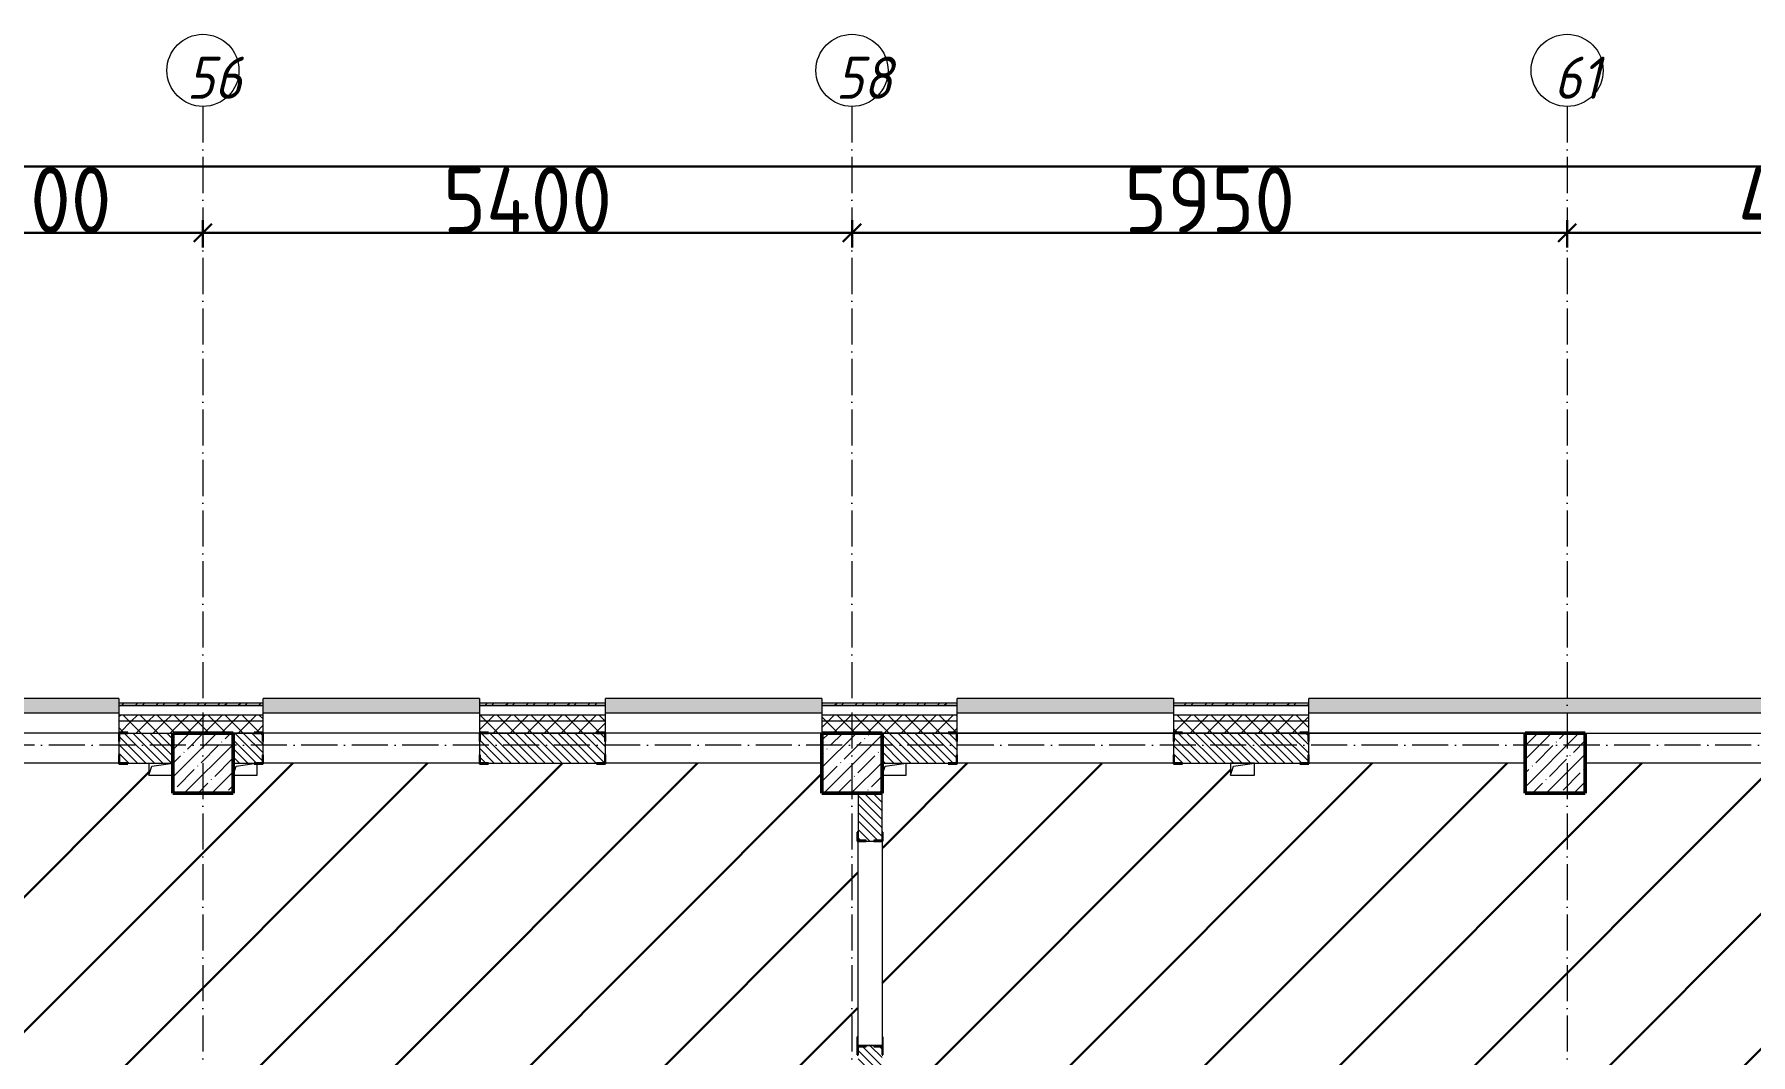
# Model space of a CAD drawing. Header units: millimetres. Extents: x -17017 to 628417, y -109036 to 199237.
# Drawn here: x 599857 to 614137, y -7510 to 977 of the extents above; entities that cross this region are included whole.
import ezdxf

# ---------------------------------------------------------------- set-up
doc = ezdxf.new("R2010")
doc.units = ezdxf.units.MM
doc.linetypes.add('50_200_ШТРИХ_1Т_ш5_п1_п1_', pattern=[700, 500, -100, 0, -100])
for name, color, linetype, lineweight in [('A-____-____-DIMS', 7, 'Continuous', 9), ('A-GENM-____-MCUT', 7, 'Continuous', 25), ('A-GENM-____-OTLN', 7, 'Continuous', 9), ('A-GENM-____-OTLN-1', 7, 'Continuous', 25), ('A-GLAZ-____-OTLN', 7, 'Continuous', 9), ('A-WALL-____-MCUT', 7, 'Continuous', 13), ('A-WALL-____-MCUT-1', 7, 'Continuous', 9), ('A-WALL-____-OTLN', 7, 'Continuous', 9), ('A-WALL-____-PATT-1', 7, 'Continuous', 9), ('A-WALL-FNSH-MCUT-1', 7, 'Continuous', 9), ('I-WALL-____-OTLN', 7, 'Continuous', 9), ('S-COLS-____-MCUT', 7, 'Continuous', 50), ('S-COLS-____-OTLN', 7, 'Continuous', 9), ('S-GRID-____-IDEN', 7, 'Continuous', 9), ('S-GRID-____-OTLN-1', 7, '50_200_ШТРИХ_1Т_ш5_п1_п1_', 9), ('стяжа', 7, 'Continuous', 30)]:
    doc.layers.add(name, color=color, linetype=linetype, lineweight=lineweight)
doc.layers.add('A-GLAZ-____-OTLN-1', color=7, linetype='Continuous', lineweight=9, true_color=0xc0c0c0)
doc.styles.add('ISOCPEUR_I_9', font='isocpeui.ttf', dxfattribs={"width": 0.9, "height": 250})
doc.styles.add('СПДС', font='isocpeur.ttf', dxfattribs={"width": 0.9})
doc.dimstyles.new('ISO-2_5_0_9К_БОЛЬШОЙ_ОСИ', dxfattribs={"dimscale": 304.8, "dimtxt": 248.995294, "dimasz": 0.492126, "dimexe": 0.393701, "dimexo": 0, "dimgap": 0, "dimtad": 1, "dimdec": 0, "dimzin": 0, "dimdsep": 46, "dimtxsty": 'ISOCPEUR_I_9', "dimblk1": 'OBLIQUE', "dimblk2": 'OBLIQUE', "dimsah": 1, "dimcen": 0.09, "dimdle": 0.393701, "dimazin": 0, "dimtfac": 1, "dimtdec": 4, "dimtix": 1, "dimtmove": 0, "dimatfit": 3, "dimfxl": 1, "dimtvp": 1, "dimtolj": 1, "dimtzin": 0, "dimarcsym": 2})
doc.dimstyles.new('ISO-2_5_0_9К_БОЛЬШОЙ_ОСИ_2', dxfattribs={"dimscale": 304.8, "dimtxt": 248.995294, "dimasz": 0.492126, "dimexe": 0.393701, "dimexo": 0, "dimgap": 0, "dimtad": 1, "dimdec": 0, "dimzin": 0, "dimdsep": 46, "dimtxsty": 'ISOCPEUR_I_9', "dimblk1": 'OBLIQUE', "dimblk2": 'OBLIQUE', "dimsah": 1, "dimcen": 0.09, "dimdle": 0.393701, "dimazin": 0, "dimtfac": 1, "dimtdec": 4, "dimtix": 1, "dimtmove": 2, "dimatfit": 3, "dimfxl": 1, "dimtvp": 1, "dimtolj": 1, "dimtzin": 0, "dimarcsym": 2})
pattern_1 = [(45, (523510.01, -90515.61), (-70.71068, 70.71068), []), (135, (523510.01, -90515.61), (-70.71068, -70.71068), [])]
pattern_2 = [(135, (523510.01, -90515.614), (-35.35534, -35.35534), [])]

# ---------------------------------------------------------------- blocks, each defined once
blk = doc.blocks.new('BSC_Колонна _Прямоугольная - 500х500-V40-АР1_План отверстий 3 этажа в осях 1-64_Ю-ЯЯ')
at = {"layer": 'S-COLS-____-OTLN'}
h = blk.add_hatch(dxfattribs=at)
h.set_pattern_fill('FP_48', color=256, style=0, pattern_type=2)
h.set_pattern_definition([(45, (-89000, -85431.04), (-114.04925, 114.04925), []), (45, (-88885.95, -85431.04), (-114.04925, 114.04925), [201.613, -40.323, 3.353, -36.97])])
h.paths.add_polyline_path([(-250, -250), (250, -250), (250, 250), (-250, 250)], flags=0)
at = {"layer": 'S-COLS-____-MCUT'}
for p, q in [((250, 250), (-250, 250)), ((-250, 250), (-250, -250)), ((250, -250), (250, 250)), ((-250, -250), (250, -250))]:
    blk.add_line(p, q, dxfattribs=at)
blk = doc.blocks.new('BSC_Колонна _Прямоугольная - 500х500-V41-АР1_План отверстий 3 этажа в осях 1-64_Ю-ЯЯ')
at = {"layer": 'S-COLS-____-OTLN'}
h = blk.add_hatch(dxfattribs=at)
h.set_pattern_fill('FP_49', color=256, style=0, pattern_type=2)
h.set_pattern_definition([(45, (-83150, -85431.04), (-114.04925, 114.04925), []), (45, (-83035.95, -85431.04), (-114.04925, 114.04925), [201.613, -40.323, 3.353, -36.97])])
h.paths.add_polyline_path([(-250, -250), (250, -250), (250, 250), (-250, 250)], flags=0)
at = {"layer": 'S-COLS-____-MCUT'}
for p, q in [((250, 250), (-250, 250)), ((-250, 250), (-250, -250)), ((250, -250), (250, 250)), ((-250, -250), (250, -250))]:
    blk.add_line(p, q, dxfattribs=at)
blk = doc.blocks.new('BSC_Колонна _Прямоугольная - 500х500-V43-АР1_План отверстий 3 этажа в осях 1-64_Ю-ЯЯ')
at = {"layer": 'S-COLS-____-OTLN'}
h = blk.add_hatch(dxfattribs=at)
h.set_pattern_fill('FP_51', color=256, style=0, pattern_type=2)
h.set_pattern_definition([(45, (-77750, -85431.04), (-114.04925, 114.04925), []), (45, (-77635.95, -85431.04), (-114.04925, 114.04925), [201.613, -40.323, 3.353, -36.97])])
h.paths.add_polyline_path([(-250, -250), (250, -250), (250, 250), (-250, 250)], flags=0)
at = {"layer": 'S-COLS-____-MCUT'}
for p, q in [((250, 250), (-250, 250)), ((-250, 250), (-250, -250)), ((250, -250), (250, 250)), ((-250, -250), (250, -250))]:
    blk.add_line(p, q, dxfattribs=at)
blk = doc.blocks.new('Фахверк_СКБ_Уголок - 250_2700-27497298-АР1_План отверстий 3 этажа в осях 1-64_Ю-ЯЯ')
at = {"layer": 'A-GENM-____-MCUT'}
for p, q in [((200, 181), (125, 181)), ((125, 181), (125, 106)), ((131, 106), (131, 175)), ((131, 175), (200, 175)), ((200, 175), (200, 181)), ((125, 106), (131, 106)), ((131, -6), (125, -6)), ((125, -6), (125, -81)), ((125, -81), (200, -81)), ((131, -75), (131, -6)), ((200, -75), (131, -75)), ((200, -81), (200, -75))]:
    blk.add_line(p, q, dxfattribs=at)
blk = doc.blocks.new('154_Стойка_СКБ_Уголок - СМ-2480_200-28346303-АР1_План отверстий 3 этажа в осях 1-64_Ю-ЯЯ')
at = {"layer": 'A-GENM-____-MCUT'}
for p, q in [((125, 156), (125, 81)), ((200, 156), (125, 156)), ((131, 81), (131, 150)), ((131, 150), (200, 150)), ((200, 150), (200, 156)), ((125, 81), (131, 81)), ((131, 19), (125, 19)), ((125, 19), (125, -56)), ((131, -50), (131, 19)), ((125, -56), (200, -56)), ((200, -50), (131, -50)), ((200, -56), (200, -50))]:
    blk.add_line(p, q, dxfattribs=at)
blk = doc.blocks.new('Стойка_Влож_Полоса боковая - Полоса-V164-АР1_План отверстий 3 этажа в осях 1-64_Ю-ЯЯ')
at = {"layer": 'A-GENM-____-OTLN'}
for p, q in [((-5, 60), (0, 60)), ((-5, -60), (-5, 60)), ((0, 31), (0, -31)), ((0, -60), (-5, -60))]:
    blk.add_line(p, q, dxfattribs=at)
blk = doc.blocks.new('Стойка_Влож_Уголок_Опорный - Уголок-28213941-АР1_План отверстий 3 этажа в осях 1-64_Ю-ЯЯ')
at = {"layer": 'A-GENM-____-OTLN'}
for p, q in [((-212, -6), (-212, 0)), ((0, 0), (0, -6)), ((-212, -75), (-212, -6)), ((-212, -6), (-206, -6)), ((-212, -75), (-206, -75)), ((-6, -6), (0, -6)), ((-6, -75), (0, -75)), ((0, -6), (0, -75))]:
    blk.add_line(p, q, dxfattribs=at)
blk = doc.blocks.new('Фахверк_СКБ_Уголок - 200_3960-28268576-АР1_План отверстий 3 этажа в осях 1-64_Ю-ЯЯ')
at = {"layer": 'A-GENM-____-MCUT'}
for p, q in [((200, 156), (125, 156)), ((125, 156), (125, 81)), ((131, 81), (131, 150)), ((131, 150), (200, 150)), ((200, 150), (200, 156)), ((125, 81), (131, 81)), ((131, 19), (125, 19)), ((125, 19), (125, -56)), ((131, -50), (131, 19)), ((125, -56), (200, -56)), ((200, -50), (131, -50)), ((200, -56), (200, -50))]:
    blk.add_line(p, q, dxfattribs=at)
blk = doc.blocks.new('AR_Отверстие прямоугольное _в плите_ - AR_Отверстие прямоугольное _в плите_-30510712-АР1_План отверстий 3 этажа в осях 1-64_Ю-ЯЯ')
at = {"layer": 'A-GENM-____-OTLN'}
for p, q in [((-100, 50), (-100, -50)), ((-100, -50), (-75, 25)), ((-75, 25), (100, 50)), ((-100, -50), (100, -50))]:
    blk.add_line(p, q, dxfattribs=at)
blk = doc.blocks.new('AR_Отверстие прямоугольное _в плите_ - AR_Отверстие прямоугольное _в плите_-V175-АР1_План отверстий 3 этажа в осях 1-64_Ю-ЯЯ')
at = {"layer": 'A-GENM-____-OTLN'}
for p, q in [((-100, -50), (-75, 25)), ((-75, 25), (100, 50)), ((100, -50), (100, 50)), ((-100, -50), (100, -50))]:
    blk.add_line(p, q, dxfattribs=at)
blk = doc.blocks.new('AR_Отверстие прямоугольное _в плите_ - AR_Отверстие прямоугольное _в плите_-V181-АР1_План отверстий 3 этажа в осях 1-64_Ю-ЯЯ')
at = {"layer": 'A-GENM-____-OTLN'}
for p, q in [((-100, -50), (-75, 25)), ((-75, 25), (75, 46)), ((100, -50), (100, 44)), ((-100, -50), (100, -50))]:
    blk.add_line(p, q, dxfattribs=at)
blk = doc.blocks.new('AR_Отверстие прямоугольное _в плите_ - AR_Отверстие прямоугольное _в плите_-V182-АР1_План отверстий 3 этажа в осях 1-64_Ю-ЯЯ')
at = {"layer": 'A-GENM-____-OTLN'}
for p, q in [((100, 50), (-100, 50)), ((-100, 50), (-100, -50)), ((-100, -50), (-75, 25)), ((-75, 25), (100, 50)), ((100, -50), (100, 50)), ((-100, -50), (100, -50))]:
    blk.add_line(p, q, dxfattribs=at)
blk = doc.blocks.new('Отлив_СКБ - Отлив витража_120_НВФ-31885689-АР1_План отверстий 3 этажа в осях 1-64_Ю-ЯЯ')
at = {"layer": 'A-GLAZ-____-OTLN-1'}
for points in [[(1800, 2), (1800, 120), (0, 120), (0, 2), (737, 2)], [(1800, 0), (1800, 2), (0, 2), (0, 0), (737, 0)]]:
    blk.add_hatch(color=256, dxfattribs=at).paths.add_polyline_path(points, flags=0)
at = {"layer": 'A-GLAZ-____-OTLN'}
for p, q in [((0, 83), (0, 120)), ((1800, 120), (0, 120)), ((0, 2), (1800, 2)), ((1800, 120), (1800, 83)), ((1800, 0), (0, 0))]:
    blk.add_line(p, q, dxfattribs=at)
blk = doc.blocks.new('Отлив_СКБ - Отлив витража_120_НВФ-31886035-АР1_План отверстий 3 этажа в осях 1-64_Ю-ЯЯ')
at = {"layer": 'A-GLAZ-____-OTLN-1'}
for points in [[(4800, 2), (4800, 120), (0, 120), (0, 2), (1409, 2)], [(4800, 0), (4800, 2), (0, 2), (0, 0), (1409, 0)]]:
    blk.add_hatch(color=256, dxfattribs=at).paths.add_polyline_path(points, flags=0)
at = {"layer": 'A-GLAZ-____-OTLN'}
for p, q in [((0, 83), (0, 120)), ((4800, 120), (0, 120)), ((0, 2), (4800, 2)), ((4800, 120), (4800, 83)), ((4800, 0), (0, 0))]:
    blk.add_line(p, q, dxfattribs=at)
blk = doc.blocks.new('Ось сетки - Круг_Ø6_00__ISO-2_5_0_9K_-25732049-АР1_План отверстий 3 этажа в осях 1-64_Ю-ЯЯ')
at = {"layer": 'S-GRID-____-IDEN'}
blk.add_circle((0, 0), 3, dxfattribs=at)
blk = doc.blocks.new('_Oblique')
at = {"color": 0, "linetype": 'ByBlock', "lineweight": -2}
blk.add_line((-0.5, -0.5), (0.5, 0.5), dxfattribs=at)
blk = doc.blocks.new('*D2847')
at = {"layer": 'A-____-____-DIMS', "color": 0, "lineweight": -2, "transparency": 16777216}
for p, q in [((358621, 3083), (358621, 2857)), ((361521, 3083), (361521, 2857)), ((358501, 2977), (361641, 2977))]:
    blk.add_line(p, q, dxfattribs=at)
at = {"layer": 'Defpoints', "color": 0, "transparency": 16777216}
for p in [(358621, 3083), (361521, 3083), (361521, 2977)]:
    blk.add_point(p, dxfattribs=at)
at = {"layer": 'A-____-____-DIMS', "color": 0, "lineweight": -2, "transparency": 16777216, "xscale": 150, "yscale": 150, "zscale": 150, "rotation": 180}
blk.add_blockref('_Oblique', (358621, 2977), dxfattribs=at)
at = {"layer": 'A-____-____-DIMS', "color": 0, "lineweight": -2, "transparency": 16777216, "xscale": 150, "yscale": 150, "zscale": 150}
blk.add_blockref('_Oblique', (361521, 2977), dxfattribs=at)
at = {"layer": 'A-____-____-DIMS', "color": 0, "transparency": 16777216, "insert": (360071, 3251), "char_height": 548.6, "attachment_point": 5, "style": 'СПДС'}
blk.add_mtext('\\A1;2900', dxfattribs=at)
blk = doc.blocks.new('*D2848')
at = {"layer": 'A-____-____-DIMS', "color": 0, "lineweight": -2, "transparency": 16777216}
for p, q in [((361521, 3083), (361521, 2857)), ((366921, 3083), (366921, 2857)), ((361401, 2977), (367041, 2977))]:
    blk.add_line(p, q, dxfattribs=at)
at = {"layer": 'Defpoints', "color": 0, "transparency": 16777216}
for p in [(361521, 3083), (366921, 3083), (366921, 2977)]:
    blk.add_point(p, dxfattribs=at)
at = {"layer": 'A-____-____-DIMS', "color": 0, "lineweight": -2, "transparency": 16777216, "xscale": 150, "yscale": 150, "zscale": 150, "rotation": 180}
blk.add_blockref('_Oblique', (361521, 2977), dxfattribs=at)
at = {"layer": 'A-____-____-DIMS', "color": 0, "lineweight": -2, "transparency": 16777216, "xscale": 150, "yscale": 150, "zscale": 150}
blk.add_blockref('_Oblique', (366921, 2977), dxfattribs=at)
at = {"layer": 'A-____-____-DIMS', "color": 0, "transparency": 16777216, "insert": (364221, 3251), "char_height": 548.6, "attachment_point": 5, "style": 'СПДС'}
blk.add_mtext('\\A1;5400', dxfattribs=at)
blk = doc.blocks.new('*D2849')
at = {"layer": 'A-____-____-DIMS', "color": 0, "lineweight": -2, "transparency": 16777216}
for p, q in [((366921, 3083), (366921, 2857)), ((372871, 3083), (372871, 2857)), ((366801, 2977), (372991, 2977))]:
    blk.add_line(p, q, dxfattribs=at)
at = {"layer": 'Defpoints', "color": 0, "transparency": 16777216}
for p in [(366921, 3083), (372871, 3083), (372871, 2977)]:
    blk.add_point(p, dxfattribs=at)
at = {"layer": 'A-____-____-DIMS', "color": 0, "lineweight": -2, "transparency": 16777216, "xscale": 150, "yscale": 150, "zscale": 150, "rotation": 180}
blk.add_blockref('_Oblique', (366921, 2977), dxfattribs=at)
at = {"layer": 'A-____-____-DIMS', "color": 0, "lineweight": -2, "transparency": 16777216, "xscale": 150, "yscale": 150, "zscale": 150}
blk.add_blockref('_Oblique', (372871, 2977), dxfattribs=at)
at = {"layer": 'A-____-____-DIMS', "color": 0, "transparency": 16777216, "insert": (369896, 3251), "char_height": 548.6, "attachment_point": 5, "style": 'СПДС'}
blk.add_mtext('\\A1;5950', dxfattribs=at)
blk = doc.blocks.new('*D2850')
at = {"layer": 'A-____-____-DIMS', "color": 0, "lineweight": -2, "transparency": 16777216}
for p, q in [((372871, 3083), (372871, 2857)), ((377121, 3083), (377121, 2857)), ((372751, 2977), (377241, 2977))]:
    blk.add_line(p, q, dxfattribs=at)
at = {"layer": 'Defpoints', "color": 0, "transparency": 16777216}
for p in [(372871, 3083), (377121, 3083), (377121, 2977)]:
    blk.add_point(p, dxfattribs=at)
at = {"layer": 'A-____-____-DIMS', "color": 0, "lineweight": -2, "transparency": 16777216, "xscale": 150, "yscale": 150, "zscale": 150, "rotation": 180}
blk.add_blockref('_Oblique', (372871, 2977), dxfattribs=at)
at = {"layer": 'A-____-____-DIMS', "color": 0, "lineweight": -2, "transparency": 16777216, "xscale": 150, "yscale": 150, "zscale": 150}
blk.add_blockref('_Oblique', (377121, 2977), dxfattribs=at)
at = {"layer": 'A-____-____-DIMS', "color": 0, "transparency": 16777216, "insert": (374996, 3251), "char_height": 548.6, "attachment_point": 5, "style": 'СПДС'}
blk.add_mtext('\\A1;4250', dxfattribs=at)
blk = doc.blocks.new('*D2853')
at = {"layer": 'A-____-____-DIMS', "color": 0, "lineweight": -2, "transparency": 16777216}
for p, q in [((281421, 3635), (281421, 3409)), ((384921, 3635), (384921, 3409)), ((281301, 3529), (332155, 3529)), ((385041, 3529), (334032, 3529))]:
    blk.add_line(p, q, dxfattribs=at)
at = {"layer": 'Defpoints', "color": 0, "transparency": 16777216}
for p in [(281421, 3635), (384921, 3635), (384921, 3529)]:
    blk.add_point(p, dxfattribs=at)
at = {"layer": 'A-____-____-DIMS', "color": 0, "lineweight": -2, "transparency": 16777216, "xscale": 150, "yscale": 150, "zscale": 150, "rotation": 180}
blk.add_blockref('_Oblique', (281421, 3529), dxfattribs=at)
at = {"layer": 'A-____-____-DIMS', "color": 0, "lineweight": -2, "transparency": 16777216, "xscale": 150, "yscale": 150, "zscale": 150}
blk.add_blockref('_Oblique', (384921, 3529), dxfattribs=at)
at = {"layer": 'A-____-____-DIMS', "color": 0, "transparency": 16777216, "insert": (332155, 4055), "char_height": 548.6, "attachment_point": 1, "line_spacing_factor": 1.149209, "style": 'СПДС'}
blk.add_mtext('\\A1;103500', dxfattribs=at)
blk = doc.blocks.new('3эт')
at = {"layer": 'S-GRID-____-OTLN-1', "color": 251, "ltscale": 0.6, "true_color": 0x636466}
for p, q in [((361520.7, 4029.4), (361520.7, -46882.4)), ((366920.7, 4029.4), (366920.7, -46882.4)), ((372870.7, 4029.4), (372870.7, -46882.4)), ((387845.1, -1282.4), (279101.9, -1282.4))]:
    blk.add_line(p, q, dxfattribs=at)
at = {"layer": 'S-GRID-____-IDEN', "xscale": 99.99999999999993, "yscale": 99.99999999999993, "zscale": 99.99999999999993, "rotation": 180}
for p in [(361520.7, 4329.4), (366920.7, 4329.4), (372870.7, 4329.4)]:
    blk.add_blockref('Ось сетки - Круг_Ø6_00__ISO-2_5_0_9K_-25732049-АР1_План отверстий 3 этажа в осях 1-64_Ю-ЯЯ', p, dxfattribs=at)
at = {"layer": 'S-GRID-____-IDEN', "char_height": 350, "attachment_point": 1, "style": 'ISOCPEUR_I_9'}
for s, insert, width in [('56', (361386.3, 4443.3), 404.05), ('58', (366786.3, 4443.3), 404.05), ('61', (372760.2, 4443.3), 346.329)]:
    blk.add_mtext(s, dxfattribs=dict(at, insert=insert, width=width))
at = {"layer": 'A-____-____-DIMS'}
dim = blk.add_linear_dim(base=(384920.7, 3529.2), p1=(281420.7, 3635.3), p2=(384920.7, 3635.3), dimstyle='ISO-2_5_0_9К_БОЛЬШОЙ_ОСИ_2', override={"dimtxt": 1.8, "dimpost": '<>', "dimtxsty": 'СПДС', "dimfxl": 103500}, dxfattribs=at)
dim.commit()
dim.dimension.update_dxf_attribs({"geometry": '*D2853', "text_midpoint": (333093.6, 3689.2), "dimtype": 160})
for base, p1, p2, override, picture, middle in [((361520.7, 2977), (358620.7, 3083.1), (361520.7, 3083.1), {"dimtxt": 1.8, "dimpost": '<>', "dimtxsty": 'СПДС', "dimfxl": 2900}, '*D2847', (360070.7, 3251.3)), ((366920.7, 2977), (361520.7, 3083.1), (366920.7, 3083.1), {"dimtxt": 1.8, "dimpost": '<>', "dimtxsty": 'СПДС', "dimfxl": 5400}, '*D2848', (364220.7, 3251.3)), ((372870.7, 2977), (366920.7, 3083.1), (372870.7, 3083.1), {"dimtxt": 1.8, "dimpost": '<>', "dimtxsty": 'СПДС', "dimfxl": 5950}, '*D2849', (369895.7, 3251.3)), ((377120.7, 2977), (372870.7, 3083.1), (377120.7, 3083.1), {"dimtxt": 1.8, "dimpost": '<>', "dimtxsty": 'СПДС', "dimfxl": 4250}, '*D2850', (374995.7, 3251.3))]:
    dim = blk.add_linear_dim(base=base, p1=p1, p2=p2, dimstyle='ISO-2_5_0_9К_БОЛЬШОЙ_ОСИ', override=override, dxfattribs=at)
    dim.commit()
    dim.dimension.update_dxf_attribs({"geometry": picture, "text_midpoint": middle})

msp = doc.modelspace()

# ---------------------------------------------------------------- hatches: boundary and pattern name
at = {"layer": 'A-WALL-____-PATT-1'}
h = msp.add_hatch(dxfattribs=at)
h.set_pattern_fill('FP_4', color=256, style=0, pattern_type=2)
h.set_pattern_definition(pattern_1)
h.paths.add_polyline_path([(624990, -4735), (624990, -4685), (618010, -4685), (618010, -4735), (622474, -4735)], flags=0)
h.paths.add_polyline_path([(617010, -4735), (617010, -4685), (615260, -4685), (615260, -4735), (615404, -4735)], flags=0)
h.paths.add_polyline_path([(609335, -4735), (610460, -4735), (610460, -4685), (609335, -4685)], flags=0)
h.paths.add_polyline_path([(607535, -4735), (607535, -4685), (606410, -4685), (606410, -4735), (607451, -4735)], flags=0)
h.paths.add_polyline_path([(603916, -4735), (604610, -4735), (604610, -4685), (603560, -4685), (603560, -4735)], flags=0)
h.paths.add_polyline_path([(600560, -4735), (601760, -4735), (601760, -4685), (600560, -4685)], flags=0)
h.paths.add_polyline_path([(598760, -4735), (598760, -4685), (595210, -4685), (595210, -4735), (597729, -4735)], flags=0)
h.paths.add_polyline_path([(593410, -4735), (593410, -4685), (592210, -4685), (592210, -4735)], flags=0)
h.paths.add_polyline_path([(587410, -4735), (587410, -4685), (586160, -4685), (586160, -4735), (587125, -4735)], flags=0)
h.paths.add_polyline_path([(589210, -4735), (590410, -4735), (590410, -4685), (589210, -4685)], flags=0)
h.paths.add_polyline_path([(581360, -4735), (581360, -4685), (580160, -4685), (580160, -4735)], flags=0)
h.paths.add_polyline_path([(584360, -4735), (584360, -4685), (583160, -4685), (583160, -4735), (583590, -4735)], flags=0)
h.paths.add_polyline_path([(578360, -4735), (578360, -4685), (577160, -4685), (577160, -4735)], flags=0)
h.paths.add_polyline_path([(575360, -4735), (575360, -4685), (573560, -4685), (573560, -4735)], flags=0)
h = msp.add_hatch(dxfattribs=at)
h.set_pattern_fill('FP_6', color=256, style=0, pattern_type=2)
h.set_pattern_definition([(45, (523510.01, -90515.61), (-85.53659, 85.53659), []), (45, (523567.03, -90515.61), (-85.53659, 85.53659), [])])
h.paths.add_polyline_path([(609335, -4605), (610460, -4605), (610460, -4585), (609335, -4585)], flags=0)
h.paths.add_polyline_path([(603916, -4605), (604610, -4605), (604610, -4585), (603560, -4585), (603560, -4605)], flags=0)
h.paths.add_polyline_path([(606567, -4605), (607535, -4605), (607535, -4585), (606410, -4585), (606410, -4605)], flags=0)
h.paths.add_polyline_path([(600560, -4605), (601760, -4605), (601760, -4585), (600560, -4585)], flags=0)
h.paths.add_polyline_path([(598245, -4605), (598760, -4605), (598760, -4585), (598245, -4585)], flags=0)
h = msp.add_hatch(dxfattribs=at)
h.set_pattern_fill('FP_4', color=256, style=0, pattern_type=2)
h.set_pattern_definition(pattern_1)
h.paths.add_polyline_path([(624910, -4835), (624990, -4835), (624990, -4735), (618010, -4735), (618010, -4835), (624860, -4835)], flags=0)
h.paths.add_polyline_path([(617010, -4835), (617010, -4735), (615260, -4735), (615260, -4829), (615335, -4829), (615335, -4835), (616510, -4835)], flags=0)
h.paths.add_polyline_path([(607460, -4835), (607460, -4829), (607535, -4829), (607535, -4735), (606410, -4735), (606410, -4835), (607451, -4835)], flags=0)
h.paths.add_polyline_path([(610102, -4835), (610385, -4835), (610385, -4829), (610460, -4829), (610460, -4735), (609335, -4735), (609335, -4829), (609410, -4829), (609410, -4835)], flags=0)
h.paths.add_polyline_path([(604535, -4835), (604535, -4829), (604610, -4829), (604610, -4735), (603560, -4735), (603560, -4829), (603635, -4829), (603635, -4835), (603916, -4835)], flags=0)
h.paths.add_polyline_path([(601685, -4835), (601685, -4829), (601760, -4829), (601760, -4735), (600560, -4735), (600560, -4829), (600635, -4829), (600635, -4835), (601510, -4835)], flags=0)
h.paths.add_polyline_path([(598760, -4835), (598760, -4735), (595210, -4735), (595210, -4829), (595285, -4829), (595285, -4835), (598260, -4835)], flags=0)
h.paths.add_polyline_path([(592710, -4835), (593335, -4835), (593335, -4829), (593410, -4829), (593410, -4735), (592210, -4735), (592210, -4835)], flags=0)
h.paths.add_polyline_path([(586760, -4835), (587335, -4835), (587335, -4829), (587410, -4829), (587410, -4735), (586160, -4735), (586160, -4829), (586235, -4829), (586235, -4835), (586260, -4835)], flags=0)
h.paths.add_polyline_path([(589285, -4835), (590335, -4835), (590335, -4829), (590410, -4829), (590410, -4735), (589210, -4735), (589210, -4829), (589285, -4829)], flags=0)
h.paths.add_polyline_path([(583590, -4835), (584285, -4835), (584285, -4829), (584360, -4829), (584360, -4735), (583160, -4735), (583160, -4829), (583235, -4829), (583235, -4835)], flags=0)
h.paths.add_polyline_path([(581285, -4835), (581285, -4829), (581360, -4829), (581360, -4735), (580160, -4735), (580160, -4829), (580235, -4829), (580235, -4835), (580760, -4835)], flags=0)
h.paths.add_polyline_path([(577235, -4835), (578285, -4835), (578285, -4829), (578360, -4829), (578360, -4735), (577160, -4735), (577160, -4829), (577235, -4829)], flags=0)
h.paths.add_polyline_path([(575285, -4835), (575285, -4829), (575360, -4829), (575360, -4735), (573560, -4735), (573560, -4835), (574510, -4835)], flags=0)
h = msp.add_hatch(dxfattribs=at)
h.set_pattern_fill('FP_9', color=256, style=0, pattern_type=2)
h.set_pattern_definition(pattern_2)
h.paths.add_polyline_path([(600566, -5085), (601010, -5085), (601010, -4835), (600566, -4835), (600566, -4904), (600560, -4904), (600560, -5016), (600566, -5016)], flags=0)
h = msp.add_hatch(dxfattribs=at)
h.set_pattern_fill('FP_9', color=256, style=0, pattern_type=2)
h.set_pattern_definition(pattern_2)
h.paths.add_polyline_path([(604604, -5085), (604604, -5016), (604610, -5016), (604610, -4904), (604604, -4904), (604604, -4835), (603566, -4835), (603566, -4904), (603560, -4904), (603560, -5016), (603566, -5016), (603566, -5085), (604535, -5085)], flags=0)
h.paths.add_polyline_path([(601510, -5085), (601754, -5085), (601754, -5016), (601760, -5016), (601760, -4904), (601754, -4904), (601754, -4835), (601510, -4835), (601510, -4904)], flags=0)
h = msp.add_hatch(dxfattribs=at)
h.set_pattern_fill('FP_9', color=256, style=0, pattern_type=2)
h.set_pattern_definition(pattern_2)
h.paths.add_polyline_path([(610454, -5085), (610454, -5016), (610460, -5016), (610460, -4904), (610454, -4904), (610454, -4835), (609341, -4835), (609341, -4904), (609335, -4904), (609335, -5016), (609341, -5016), (609341, -5085), (610385, -5085)], flags=0)
h.paths.add_polyline_path([(607529, -5085), (607529, -5016), (607535, -5016), (607535, -4904), (607529, -4904), (607529, -4835), (606910, -4835), (606910, -5085), (607460, -5085)], flags=0)
h = msp.add_hatch(dxfattribs=at)
h.set_pattern_fill('FP_9', color=256, style=0, pattern_type=2)
h.set_pattern_definition(pattern_2)
h.paths.add_polyline_path([(606910, -8335), (606910, -7441), (606841, -7441), (606841, -7435), (606779, -7435), (606779, -7441), (606710, -7441), (606710, -8335)], flags=0)
h.paths.add_polyline_path([(606841, -5735), (606841, -5729), (606910, -5729), (606910, -5335), (606710, -5335), (606710, -5729), (606779, -5729), (606779, -5735)], flags=0)
at = {"layer": 'стяжа'}
h = msp.add_hatch(dxfattribs=at)
h.set_pattern_fill('ANSI31', color=5, scale=250)
h.set_pattern_definition([(45, (239739.3, -3652.16), (-561.266, 561.266), [])])
h.paths.add_polyline_path([(614960, -17285), (616760, -17285), (616760, -16785), (617460, -16785), (617460, -11435), (616760, -11435), (616760, -10935), (617460, -10935), (617460, -9685), (615960, -9685), (615760, -9685), (615760, -9585), (615760, -8285), (615760, -8085), (615760, -7360), (615754, -7360), (615754, -7285), (615754, -7279), (615754, -7210), (615760, -5685), (615754, -5685), (615754, -5610), (615760, -5085), (615335, -5085), (615335, -5091), (615260, -5091), (615260, -5085), (612760, -5085), (612760, -5335), (612260, -5335), (612260, -5085), (610460, -5085), (610460, -5091), (610385, -5091), (610010, -5088), (610010, -5185), (609810, -5185), (609810, -5085), (609410, -5085), (609410, -5091), (609335, -5091), (607535, -5085), (607535, -5091), (607460, -5091), (607110, -5087), (607110, -5185), (606910, -5185), (606910, -5335), (606910, -5660), (606916, -5660), (606916, -5735), (606910, -7360), (606916, -7360), (606916, -7429), (606916, -7435), (606916, -7510), (606912, -8085), (607510, -8085), (607510, -8785), (607510, -11435), (607510, -12135), (607010, -12135), (607010, -12335), (607010, -12835), (607010, -14685), (607010, -14835), (607510, -14835), (607510, -15535), (606310, -15535), (606310, -15185), (601710, -15185), (601210, -15185), (601210, -15715), (601210, -15965), (601210, -18085), (601760, -18085), (601960, -18085), (602460, -18085), (602460, -18235), (602460, -19235), (602460, -19485), (601960, -19485), (601960, -20635), (601960, -22535), (602460, -22535), (602460, -23935), (601710, -23935), (601010, -23935), (601010, -23435), (601010, -23335), (601010, -23135), (601010, -20635), (601010, -20135), (601010, -18185), (601010, -18085), (601010, -15965), (601010, -15715), (601010, -15185), (601010, -14685), (601010, -13885), (601710, -13885), (601710, -13985), (601710, -14485), (601710, -14685), (601710, -14985), (606310, -14985), (606310, -14685), (606310, -12835), (606310, -12335), (606310, -10635), (606810, -10635), (606810, -8835), (606310, -8835), (606310, -8335), (606710, -8335), (606710, -7510), (606704, -7510), (606704, -7435), (606704, -7429), (606704, -7360), (606710, -5735), (606704, -5735), (606704, -5660), (606710, -5335), (606410, -5335), (606410, -5085), (604610, -5085), (604610, -5091), (604535, -5091), (603635, -5085), (603635, -5091), (603560, -5091), (603560, -5085), (601760, -5085), (601760, -5091), (601710, -5091), (601710, -5185), (601510, -5185), (601510, -5335), (601010, -5335), (601010, -5185), (600810, -5185), (600810, -5085), (600635, -5085), (600635, -5091), (600560, -5091), (600560, -5085), (598760, -5085), (598760, -5335), (598460, -5335), (598460, -6685), (599260, -6685), (599260, -8235), (598960, -8235), (598960, -9705), (598960, -9905), (598960, -10135), (598960, -10735), (598960, -10935), (598960, -11535), (598960, -11585), (598960, -11685), (598460, -11685), (598460, -14685), (598760, -14685), (599210, -14685), (599210, -16585), (598460, -16585), (598460, -20135), (598760, -20135), (598760, -20635), (598460, -20635), (598460, -22835), (598760, -22835), (598760, -23335), (598520, -23335), (598520, -23875), (598520, -23935), (598216, -23935), (598210, -26095), (598260, -26095), (598260, -26035), (598520, -26035), (598520, -27135), (599760, -27135), (599760, -26335), (601860, -26335), (601910, -26335), (603960, -26335), (604010, -26335), (605735, -26335), (606985, -26335), (607035, -26335), (609280, -26335), (609280, -27135), (609280, -27335), (609280, -29885), (609280, -29935), (609280, -32535), (609280, -32585), (609280, -35135), (609360, -35135), (609360, -35135), (611659, -35135), (612259, -35135), (612259, -35335), (612260, -35335), (612760, -35335), (612760, -35135), (616760, -35135), (616760, -34835), (617460, -34835), (617460, -29385), (616760, -29385), (616760, -28885), (617460, -28885), (617460, -26385), (616760, -26385), (616760, -25885), (614960, -25885)])
h.paths.add_polyline_path([(607010, -23435), (607010, -23935), (606310, -23935), (606310, -23435)], flags=16)
h.paths.add_polyline_path([(607110, -20635), (607010, -20635), (606310, -20635), (605410, -20635), (605410, -19335), (607110, -19335)], flags=16)
h.paths.add_polyline_path([(607010, -20135), (606310, -20135), (606310, -20535), (605510, -20535), (605510, -19435), (607010, -19435)], flags=0)
h.paths.add_polyline_path([(605610, -20135), (605610, -19485), (607010, -19485), (605718, -19593)], flags=0)
h.paths.add_polyline_path([(611160, -20635), (611160, -19335), (612860, -19335), (612860, -20635), (612760, -20635), (612060, -20635)], flags=16)
h.paths.add_polyline_path([(611960, -22935), (612760, -22935), (612760, -23435), (612760, -23935), (612060, -23935), (611960, -23935)], flags=16)
h.paths.add_polyline_path([(611260, -20535), (612060, -20535), (612060, -20135), (611260, -20135)], flags=0)
h.paths.add_polyline_path([(612060, -23035), (612660, -23035), (612660, -23435), (612060, -23435)], flags=0)
h.paths.add_polyline_path([(612760, -19435), (612760, -19435), (611260, -19435), (611260, -19435)], flags=0)
h.paths.add_polyline_path([(612060, -27135), (612760, -27135), (612760, -27635), (612060, -27635)], flags=16)
h.paths.add_polyline_path([(612060, -16435), (612060, -16250), (612060, -16100), (612060, -15185), (612060, -14685), (612760, -14685), (612760, -15185), (612760, -16100), (612760, -16250), (612760, -16435)], flags=16)
h.paths.add_polyline_path([(612160, -16335), (612160, -16250), (612060, -16250), (612060, -16100), (612160, -16100), (612160, -16035), (612660, -16035), (612660, -16100), (612760, -16100), (612760, -16250), (612660, -16250), (612660, -16335)], flags=0)
h.paths.add_polyline_path([(612660, -16135), (612160, -16135), (612160, -16250), (612060, -16250), (612110, -16175), (612060, -16100), (612160, -16100), (612160, -16135), (612660, -16135), (612660, -16100), (612760, -16100), (612710, -16175), (612760, -16250), (612660, -16250)], flags=0)
h.paths.add_polyline_path([(612260, -15285), (612160, -15935), (612160, -15935), (612660, -15935), (612660, -15185)], flags=0)
h.paths.add_polyline_path([(612060, -30635), (612760, -30635), (612760, -31135), (612060, -31135)], flags=16)
h.paths.add_polyline_path([(612060, -12835), (612060, -12335), (612060, -11985), (612760, -11985), (612760, -12085), (612760, -12335), (612760, -12835)], flags=16)
h.paths.add_polyline_path([(612160, -12335), (612160, -12085), (612660, -12085), (612760, -12085), (612760, -12335), (612660, -12335)], flags=0)
h.paths.add_polyline_path([(612660, -12085), (612760, -12085), (612710, -12210), (612760, -12335), (612660, -12335)], flags=0)
h.paths.add_polyline_path([(601710, -12835), (601010, -12835), (601010, -12335), (601010, -11935), (601710, -11935), (601710, -12335)], flags=16)
h.paths.add_polyline_path([(601110, -12335), (601110, -12035), (601612, -12035), (601610, -12035), (601610, -12335)], flags=0)
h.paths.add_polyline_path([(612060, -8835), (612060, -8335), (612060, -7885), (612760, -7885), (612760, -8335), (612760, -8835)], flags=16)
h.paths.add_polyline_path([(612160, -8335), (612160, -7985), (612660, -7985), (612660, -8335)], flags=0)
h.paths.add_polyline_path([(601710, -8835), (601010, -8835), (601010, -8335), (601710, -8335)], flags=16)

# ---------------------------------------------------------------- linework, layer by layer
at = {"layer": 'A-WALL-____-MCUT'}
for p, q in [((601760, -4605), (600560, -4605)), ((600560, -4605), (600560, -4829)), ((601760, -4829), (601760, -4605)), ((604610, -4605), (603560, -4605)), ((603560, -4605), (603560, -4829)), ((604610, -4829), (604610, -4605)), ((607535, -4605), (606410, -4605)), ((606410, -4605), (606410, -4835)), ((607535, -4829), (607535, -4605)), ((610460, -4605), (609335, -4605)), ((609335, -4605), (609335, -4829)), ((610460, -4829), (610460, -4605)), ((600560, -4904), (600560, -5016)), ((601760, -5016), (601760, -4904)), ((603560, -4904), (603560, -5016)), ((604610, -5016), (604610, -4904)), ((607535, -5016), (607535, -4904)), ((609335, -4904), (609335, -5016)), ((610460, -5016), (610460, -4904)), ((600635, -5085), (601010, -5085)), ((601510, -5085), (601685, -5085)), ((603635, -5085), (604535, -5085)), ((606910, -5085), (607460, -5085)), ((609410, -5085), (610385, -5085)), ((606710, -5335), (606710, -5660)), ((606910, -5660), (606910, -5335)), ((606779, -5735), (606841, -5735))]:
    msp.add_line(p, q, dxfattribs=at)
at = {"layer": 'A-WALL-____-MCUT-1'}
for p, q in [((601760, -4685), (600560, -4685)), ((604610, -4685), (603560, -4685)), ((607535, -4685), (606410, -4685)), ((610460, -4685), (609335, -4685)), ((601760, -4735), (600560, -4735)), ((600635, -4835), (601010, -4835)), ((601510, -4835), (601685, -4835)), ((601685, -4835), (601510, -4835)), ((604610, -4735), (603560, -4735)), ((603635, -4835), (604535, -4835)), ((604535, -4835), (603635, -4835)), ((607535, -4735), (606410, -4735)), ((606910, -4835), (607460, -4835)), ((607460, -4835), (606910, -4835)), ((610460, -4735), (609335, -4735)), ((609410, -4835), (610385, -4835)), ((610385, -4835), (609410, -4835))]:
    msp.add_line(p, q, dxfattribs=at)
at = {"layer": 'A-WALL-____-OTLN'}
for p, q in [((600560, -4835), (598760, -4835)), ((603560, -4835), (601760, -4835)), ((606410, -4835), (604610, -4835)), ((609335, -4835), (607535, -4835)), ((607535, -4835), (609335, -4835)), ((612260, -4835), (610460, -4835)), ((610460, -4835), (612260, -4835)), ((612760, -4835), (615260, -4835)), ((600560, -5085), (598760, -5085)), ((603560, -5085), (601760, -5085)), ((606410, -5085), (604610, -5085)), ((609335, -5085), (607535, -5085)), ((612260, -5085), (610460, -5085)), ((615260, -5085), (612760, -5085))]:
    msp.add_line(p, q, dxfattribs=at)
at = {"layer": 'A-WALL-FNSH-MCUT-1'}
for p, q in [((601760, -4585), (600560, -4585)), ((600560, -4585), (600560, -4605)), ((600560, -4605), (601760, -4605)), ((601760, -4605), (601760, -4585)), ((604610, -4585), (603560, -4585)), ((603560, -4585), (603560, -4605)), ((603560, -4605), (604610, -4605)), ((604610, -4605), (604610, -4585)), ((607535, -4585), (606410, -4585)), ((606410, -4585), (606410, -4605)), ((606410, -4605), (607535, -4605)), ((607535, -4605), (607535, -4585)), ((610460, -4585), (609335, -4585)), ((609335, -4585), (609335, -4605)), ((609335, -4605), (610460, -4605)), ((610460, -4605), (610460, -4585))]:
    msp.add_line(p, q, dxfattribs=at)
at = {"layer": 'I-WALL-____-OTLN'}
for p, q in [((606710, -7435), (606710, -5735)), ((606910, -5735), (606910, -7435))]:
    msp.add_line(p, q, dxfattribs=at)

# ---------------------------------------------------------------- block references
at = {"layer": 'A-GENM-____-OTLN'}
for name, p in [('AR_Отверстие прямоугольное _в плите_ - AR_Отверстие прямоугольное _в плите_-30510712-АР1_План отверстий 3 этажа в осях 1-64_Ю-ЯЯ', (600910, -5135)), ('AR_Отверстие прямоугольное _в плите_ - AR_Отверстие прямоугольное _в плите_-V181-АР1_План отверстий 3 этажа в осях 1-64_Ю-ЯЯ', (601610, -5135)), ('AR_Отверстие прямоугольное _в плите_ - AR_Отверстие прямоугольное _в плите_-V175-АР1_План отверстий 3 этажа в осях 1-64_Ю-ЯЯ', (607010, -5135)), ('AR_Отверстие прямоугольное _в плите_ - AR_Отверстие прямоугольное _в плите_-V182-АР1_План отверстий 3 этажа в осях 1-64_Ю-ЯЯ', (609910, -5135))]:
    msp.add_blockref(name, p, dxfattribs=at)
for name, p, rotation in [('Стойка_Влож_Уголок_Опорный - Уголок-28213941-АР1_План отверстий 3 этажа в осях 1-64_Ю-ЯЯ', (606704, -7435), 180), ('Стойка_Влож_Полоса боковая - Полоса-V164-АР1_План отверстий 3 этажа в осях 1-64_Ю-ЯЯ', (606810, -7435), 269.9999999999999)]:
    msp.add_blockref(name, p, dxfattribs=dict(at, rotation=rotation))
at = {"layer": 'A-GENM-____-OTLN-1'}
for p in [(600435, -5010), (603435, -5010), (609210, -5010)]:
    msp.add_blockref('Фахверк_СКБ_Уголок - 250_2700-27497298-АР1_План отверстий 3 этажа в осях 1-64_Ю-ЯЯ', p, dxfattribs=at)
for name, p, rotation in [('Фахверк_СКБ_Уголок - 250_2700-27497298-АР1_План отверстий 3 этажа в осях 1-64_Ю-ЯЯ', (601885, -4910), 180), ('Фахверк_СКБ_Уголок - 250_2700-27497298-АР1_План отверстий 3 этажа в осях 1-64_Ю-ЯЯ', (604735, -4910), 180), ('Фахверк_СКБ_Уголок - 250_2700-27497298-АР1_План отверстий 3 этажа в осях 1-64_Ю-ЯЯ', (607660, -4910), 180), ('Фахверк_СКБ_Уголок - 250_2700-27497298-АР1_План отверстий 3 этажа в осях 1-64_Ю-ЯЯ', (610585, -4910), 180), ('Фахверк_СКБ_Уголок - 200_3960-28268576-АР1_План отверстий 3 этажа в осях 1-64_Ю-ЯЯ', (606860, -5860), 89.9999999999999), ('154_Стойка_СКБ_Уголок - СМ-2480_200-28346303-АР1_План отверстий 3 этажа в осях 1-64_Ю-ЯЯ', (606760, -7310), 269.9999999999999)]:
    msp.add_blockref(name, p, dxfattribs=dict(at, rotation=rotation))
at = {"layer": 'A-GLAZ-____-OTLN'}
for name, p in [('Отлив_СКБ - Отлив витража_120_НВФ-31885689-АР1_План отверстий 3 этажа в осях 1-64_Ю-ЯЯ', (598760, -4668)), ('Отлив_СКБ - Отлив витража_120_НВФ-31885689-АР1_План отверстий 3 этажа в осях 1-64_Ю-ЯЯ', (601760, -4668)), ('Отлив_СКБ - Отлив витража_120_НВФ-31885689-АР1_План отверстий 3 этажа в осях 1-64_Ю-ЯЯ', (604610, -4668)), ('Отлив_СКБ - Отлив витража_120_НВФ-31885689-АР1_План отверстий 3 этажа в осях 1-64_Ю-ЯЯ', (607535, -4668)), ('Отлив_СКБ - Отлив витража_120_НВФ-31886035-АР1_План отверстий 3 этажа в осях 1-64_Ю-ЯЯ', (610460, -4668))]:
    msp.add_blockref(name, p, dxfattribs=at)
at = {"layer": 'S-COLS-____-OTLN'}
for name, p in [('BSC_Колонна _Прямоугольная - 500х500-V43-АР1_План отверстий 3 этажа в осях 1-64_Ю-ЯЯ', (601260, -5085)), ('BSC_Колонна _Прямоугольная - 500х500-V41-АР1_План отверстий 3 этажа в осях 1-64_Ю-ЯЯ', (606660, -5085)), ('BSC_Колонна _Прямоугольная - 500х500-V40-АР1_План отверстий 3 этажа в осях 1-64_Ю-ЯЯ', (612510, -5085))]:
    msp.add_blockref(name, p, dxfattribs=at)
at = {"layer": 'стяжа'}
msp.add_blockref('3эт', (239739, -3652), dxfattribs=at)

doc.saveas('drawing.dxf')
